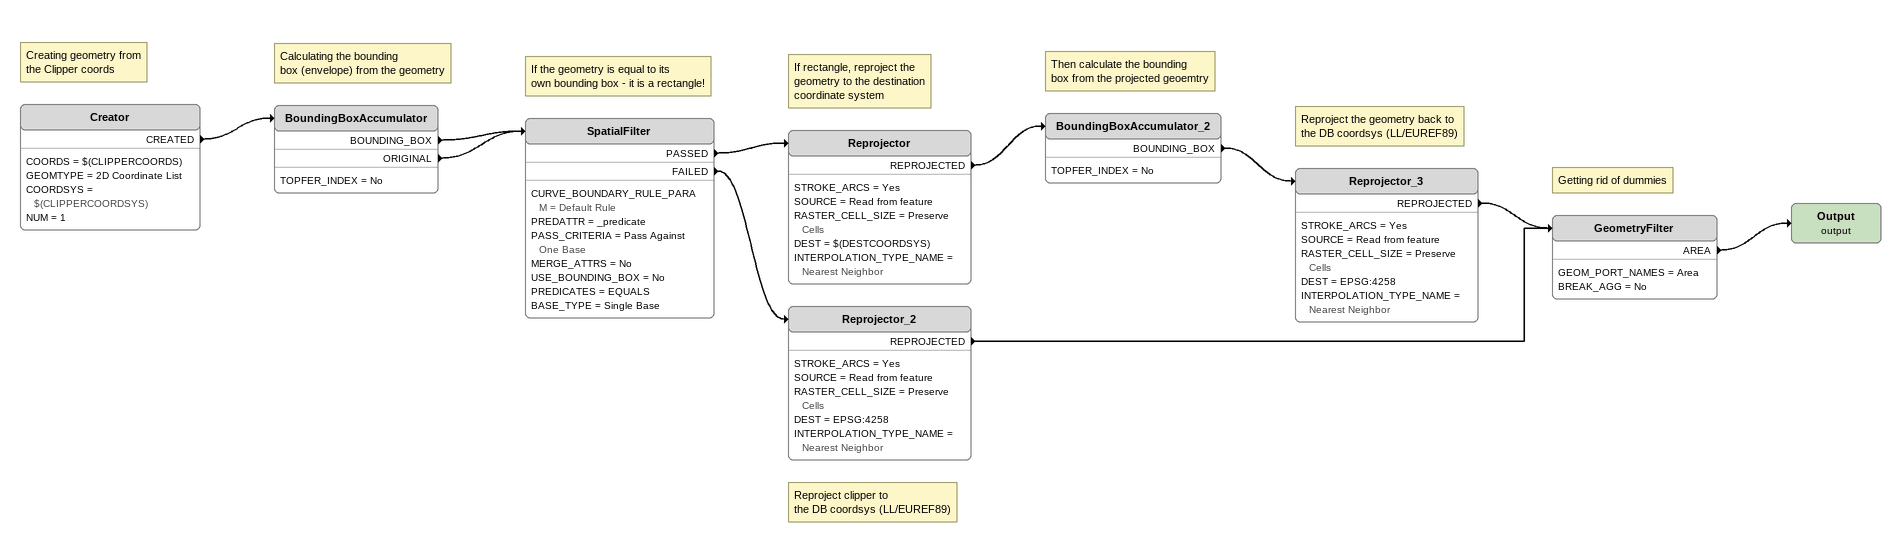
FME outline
Note: Creating geometry from / the Clipper coords
Creator
    COORDS = $(CLIPPERCOORDS)
    GEOMTYPE = 2D Coordinate List
    COORDSYS = $(CLIPPERCOORDSYS)
    NUM = 1
    CREATED -> BoundingBoxAccumulator
Note: Calculating the bounding / box (envelope) from the geometry
BoundingBoxAccumulator
    TOPFER_INDEX = No
    BOUNDING_BOX -> SpatialFilter
    ORIGINAL -> SpatialFilter
Note: If the geometry is equal to its / own bounding box - it is a rectangle!
SpatialFilter
    CURVE_BOUNDARY_RULE_PARAM = Default Rule
    PREDATTR = _predicate
    PASS_CRITERIA = Pass Against One Base
    MERGE_ATTRS = No
    USE_BOUNDING_BOX = No
    PREDICATES = EQUALS
    BASE_TYPE = Single Base
    PASSED -> Reprojector
    FAILED -> Reprojector_2
Note: If rectangle, reproject the / geometry to the destination / coordinate system
Reprojector
    STROKE_ARCS = Yes
    SOURCE = Read from feature
    RASTER_CELL_SIZE = Preserve Cells
    DEST = $(DESTCOORDSYS)
    INTERPOLATION_TYPE_NAME = Nearest Neighbor
    REPROJECTED -> BoundingBoxAccumulator_2
Note: Then calculate the bounding / box from the projected geoemtry
BoundingBoxAccumulator_2
    TOPFER_INDEX = No
    BOUNDING_BOX -> Reprojector_3
Note: Reproject the geometry back to / the DB coordsys (LL/EUREF89)
Reprojector_3
    STROKE_ARCS = Yes
    SOURCE = Read from feature
    RASTER_CELL_SIZE = Preserve Cells
    DEST = EPSG:4258
    INTERPOLATION_TYPE_NAME = Nearest Neighbor
    REPROJECTED -> GeometryFilter
Note: Reproject clipper to / the DB coordsys (LL/EUREF89)
Reprojector_2
    STROKE_ARCS = Yes
    SOURCE = Read from feature
    RASTER_CELL_SIZE = Preserve Cells
    DEST = EPSG:4258
    INTERPOLATION_TYPE_NAME = Nearest Neighbor
    REPROJECTED -> GeometryFilter
Note: Getting rid of dummies
GeometryFilter
    GEOM_PORT_NAMES = Area
    BREAK_AGG = No
    AREA -> Output (output)
Output (output)
